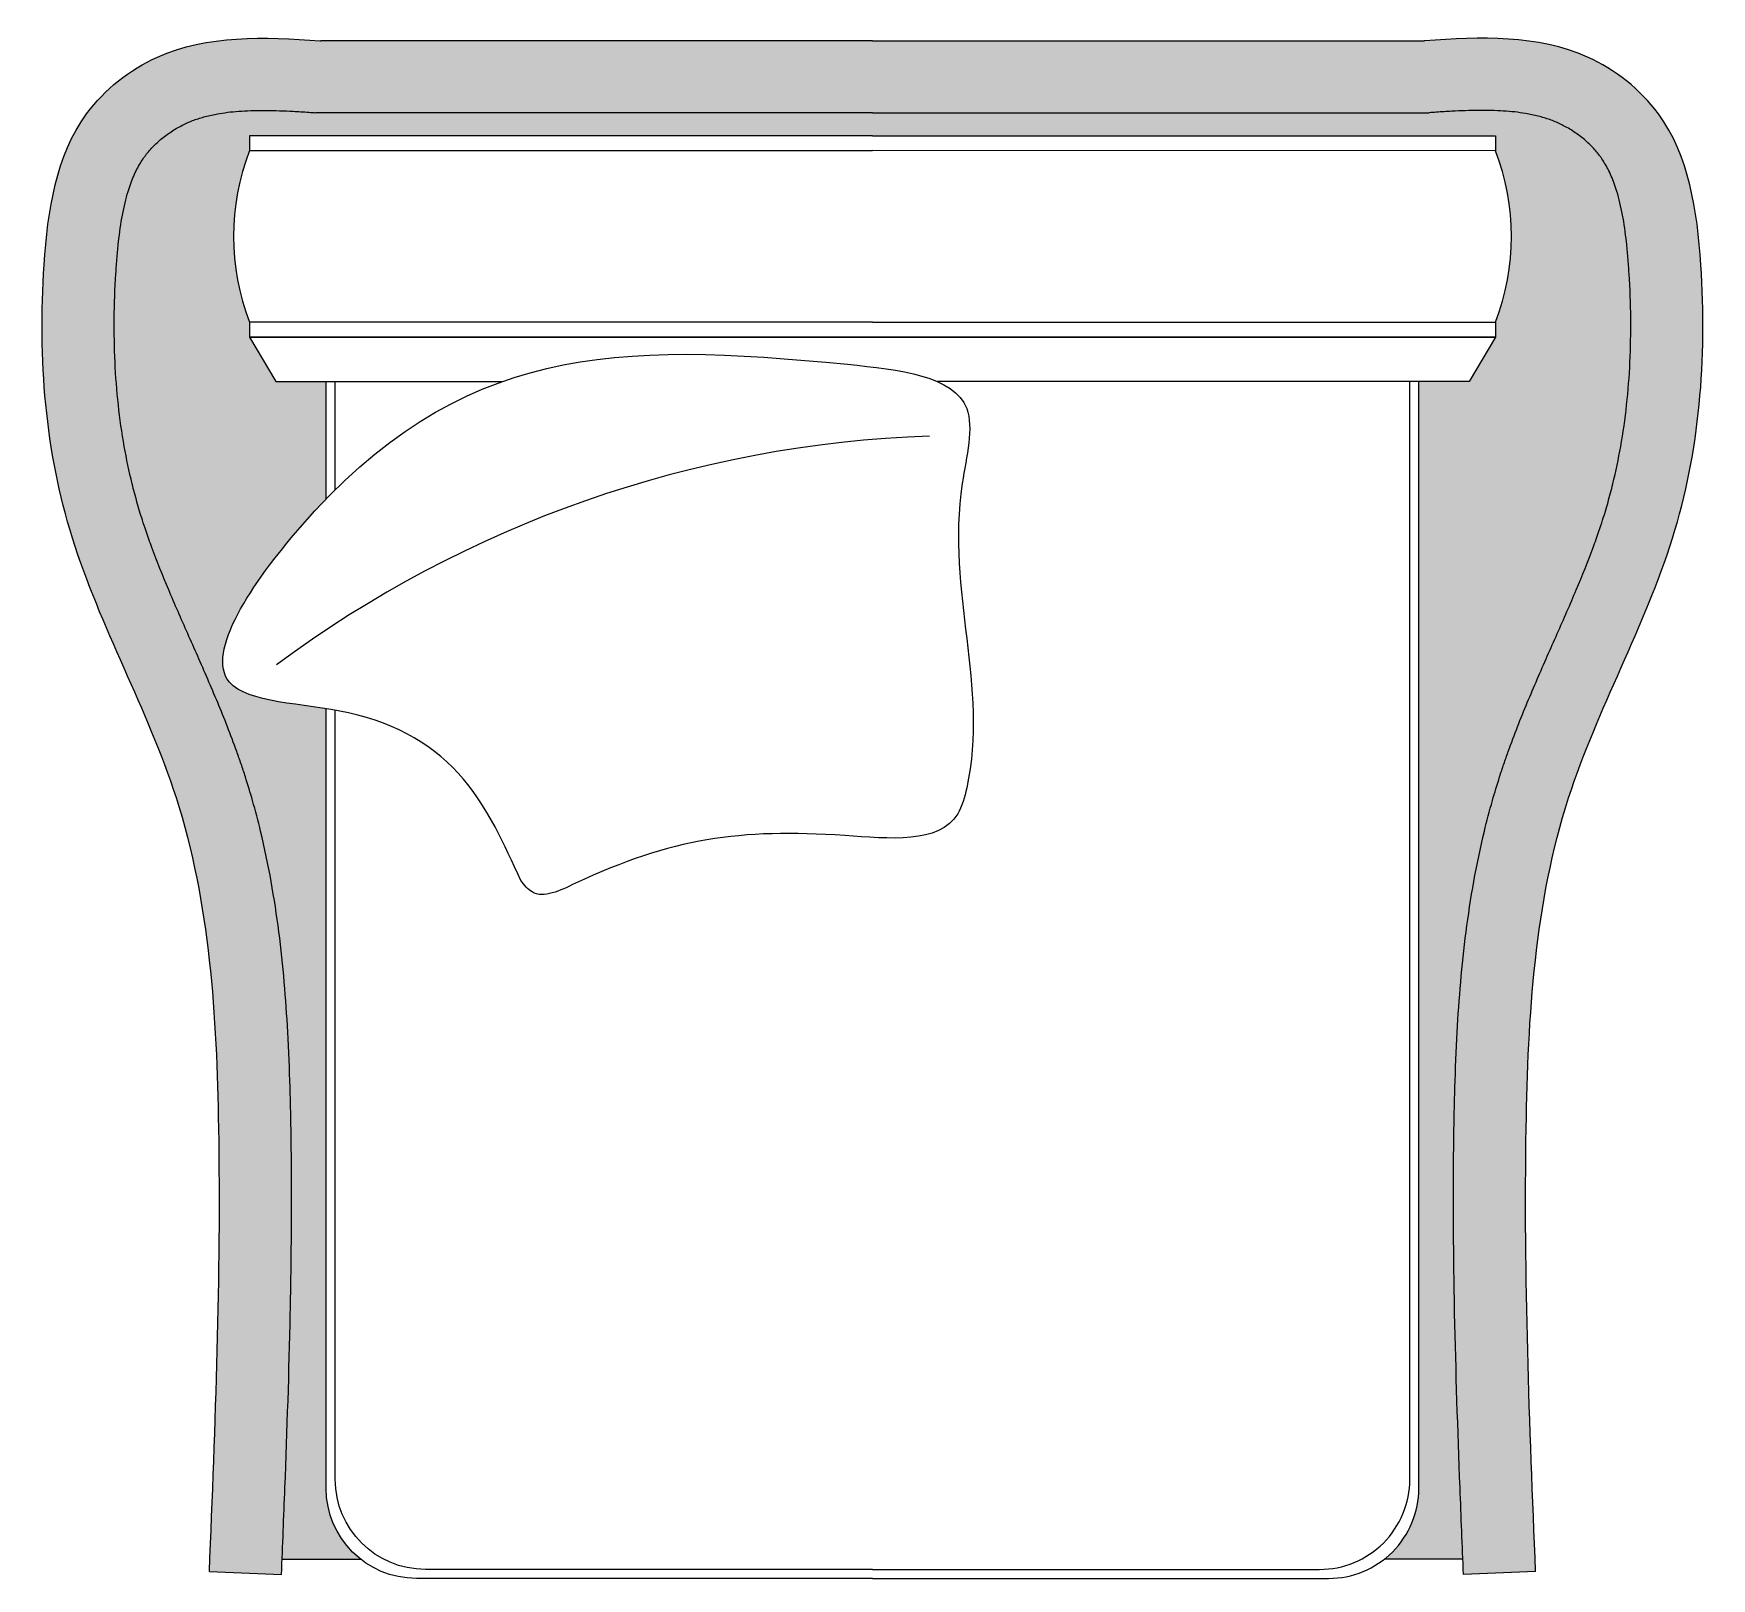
# Model space of a CAD drawing. Header units: millimetres. Extents: x -38686 to 870903, y -23218 to 232707.
# Drawn here: x 45726 to 46656, y 28005 to 28861 of the extents above; entities that cross this region are included whole.
import ezdxf

# ---------------------------------------------------------------- set-up
doc = ezdxf.new("R2010")
doc.units = ezdxf.units.MM
doc.header["$LTSCALE"] = 10
doc.layers.add('40 - Detail Outline', color=142, linetype='Continuous')

msp = doc.modelspace()

# ---------------------------------------------------------------- hatches: boundary and pattern name
at = {"layer": '40 - Detail Outline'}
h = msp.add_hatch(dxfattribs=at)
h.set_pattern_fill('ANGLE', color=251, scale=2, angle=180.0000647089848, style=0)
h.set_pattern_definition([(180.0000647089848, (40241.08535827519, 66882.36606642102), (1.57775062197274e-05, -13.96999999999109), [10.16, -3.81]), (270.0000647089848, (40241.08535827519, 66882.36606642102), (13.96999999999109, 1.57775062197274e-05), [10.16, -3.81])])
edge = h.paths.add_edge_path()
edge.add_line((46497.15811276791, 28856.93490931358), (46191.32880527501, 28856.93792135052))
edge.add_line((46191.32880527503, 28856.93792135051), (45885.49949774412, 28856.9380027238))
edge.add_spline(control_points=[(45885.49949774414, 28856.9380027238), (45885.35453568955, 28856.94837221465), (45854.40567271004, 28859.15694691769), (45804.91108945891, 28860.93540357171), (45741.13758459076, 28810.84519587978), (45726.1646581915, 28709.33819364641), (45736.95537784032, 28577.43370758126), (45821.08691308618, 28431.50935543207), (45832.76232060124, 28232.76021013276), (45826.97007125913, 28089.92389025546), (45823.66144384834, 28008.33345184667)], knot_values=[0, 0, 0, 0, 0.4266674997999189, 91.0789648530224, 141.3439419555269, 228.2902285652374, 380.7967199308567, 535.7438477045828, 720.3342164515035, 966.2415125991878, 966.2415125991878, 966.2415125991878, 966.2415125991878], degree=3, periodic=0)
edge.add_line((45823.66144384834, 28008.33345184667), (45863.62859561895, 28006.71271764721))
edge.add_spline(control_points=[(45863.62859561897, 28006.71271764721), (45864.27685215342, 28022.69866235558), (45864.92634366619, 28038.7142496229), (45866.77206832502, 28086.87411278628), (45867.86593178549, 28119.13167613434), (45868.77961832596, 28163.50160436197), (45868.96748859319, 28175.42905230716), (45869.18549129367, 28197.84253086139), (45869.23249390515, 28208.32110673734), (45869.20005288016, 28227.95760641667), (45869.13633030627, 28237.10915753086), (45868.95239430349, 28251.31737289831), (45868.87129537005, 28256.35527865482), (45868.6699098839, 28266.47653157067), (45868.54888303831, 28271.5570434311), (45868.10429246101, 28286.85104669437), (45867.69936968441, 28297.11697475094), (45866.11525199394, 28325.79687597674), (45864.58009309898, 28344.32298443165), (45859.79162086055, 28381.48950003589), (45856.53776216763, 28400.1321888324), (45850.69272395398, 28424.38083045531), (45849.20928194927, 28430.05300373151), (45846.34826164006, 28440.12094949679), (45845.01987681183, 28444.52145040153), (45842.84714613855, 28451.29131278694), (45842.06269416469, 28453.65799096827), (45840.4613558889, 28458.35332357297), (45839.643770139, 28460.68422712994), (45837.14734308689, 28467.62865560937), (45835.42489770878, 28472.19389573337), (45830.13725050958, 28485.71303975848), (45826.45258027091, 28494.49077095305), (45819.03001326532, 28511.66074271344), (45815.29193945503, 28520.05323782526), (45808.00338105741, 28536.52252429303), (45804.4529434829, 28544.59927020977), (45797.75821729196, 28560.48791413173), (45794.61417720697, 28568.29943281439), (45790.63683295622, 28579.06090581302), (45789.55179351618, 28582.10628741116), (45787.82828160725, 28587.16133034807), (45787.16084156439, 28589.18024254673), (45785.98568957372, 28592.85985677725), (45785.470528123, 28594.5221331075), (45784.46693544067, 28597.86306823538), (45783.97942055808, 28599.53850981859), (45782.55925573141, 28604.5798514556), (45781.66898062214, 28607.96077421208), (45779.16413890285, 28618.16418668466), (45777.7155027336, 28625.04742207832), (45773.77827054262, 28647.23356960217), (45772.09282061629, 28662.84574163238), (45770.59079979698, 28694.80593421297), (45770.77509635818, 28711.15308865353), (45771.90249311042, 28729.31626308376), (45772.00253059636, 28730.82208483244), (45772.21475444135, 28733.80232332412), (45772.32733337115, 28735.27990770891), (45772.68787338771, 28739.67086091202), (45772.95875296163, 28742.54247804296), (45773.84638281862, 28750.5921572456), (45774.56070232991, 28755.60090301009), (45776.32375050575, 28764.98289142914), (45777.37257361185, 28769.35386074912), (45779.53281638853, 28776.43525780241), (45780.57599834082, 28779.29787368772), (45782.84656340285, 28784.55383497321), (45784.07233250793, 28786.94662996477), (45786.03234214097, 28790.1977855562), (45786.69546717618, 28791.21299552965), (45787.70740246371, 28792.64412234767), (45788.03475151336, 28793.09015193696), (45789.01938122799, 28794.38295637666), (45789.70682386513, 28795.22748517025), (45791.8944372788, 28797.74371482036), (45793.52071420848, 28799.39764623459), (45797.03922965011, 28802.56319562824), (45798.93119550296, 28804.07463920368), (45802.88766541879, 28806.8744200249), (45804.95200097922, 28808.16263026118), (45807.9954954524, 28809.82663164723), (45808.94961149234, 28810.31584355195), (45810.86086780924, 28811.23278638305), (45811.81212195952, 28811.65791826868), (45813.7675797221, 28812.47012643063), (45814.76684512498, 28812.85490663991), (45817.83731112734, 28813.94830838356), (45819.98190720228, 28814.59625308569), (45824.49256650484, 28815.73579216613), (45826.8584982949, 28816.22705154554), (45833.15519507311, 28817.27703337259), (45837.24198734722, 28817.72766491254), (45845.90530797999, 28818.28027227516), (45850.4802978331, 28818.38212499708), (45860.03474431683, 28818.30017235763), (45865.01338640155, 28818.11667969498), (45872.96463082064, 28817.68879200013), (45875.82449837244, 28817.50990975252), (45880.0249307281, 28817.22538660655), (45881.33297184526, 28817.1338372797), (45882.64549226407, 28817.03994947909)], knot_values=[0, 0, 0, 0, 48.18040589397054, 48.18040589397054, 144.5412176819116, 144.5412176819116, 179.8519044231265, 179.8519044231265, 210.7199418486409, 210.7199418486409, 237.553935408719, 237.553935408719, 252.2858669309105, 252.2858669309105, 267.0177984531021, 267.0177984531021, 296.4816614974852, 296.4816614974852, 348.9211088695669, 348.9211088695669, 401.3605562416485, 401.3605562416485, 417.399041260727, 417.399041260727, 429.8889746359214, 429.8889746359214, 436.6571245340605, 436.6571245340605, 443.4252744321996, 443.4252744321996, 456.9615742284778, 456.9615742284778, 484.0341738210341, 484.0341738210341, 511.1067734135904, 511.1067734135904, 538.1793730061466, 538.1793730061466, 565.251972598703, 565.251972598703, 576.0252292615306, 576.0252292615306, 583.2334310306188, 583.2334310306188, 589.2088881075424, 589.2088881075424, 595.184345184466, 595.184345184466, 607.1352593383132, 607.1352593383132, 631.0370876460075, 631.0370876460075, 683.2767768766456, 683.2767768766456, 735.5164661072837, 735.5164661072837, 740.2165059186036, 740.2165059186036, 744.9165457299235, 744.9165457299235, 754.3166253525634, 754.3166253525634, 771.9020580215099, 771.9020580215099, 789.4874906904564, 789.4874906904564, 803.1229237549242, 803.1229237549242, 816.7583568193919, 816.7583568193919, 823.3809884518992, 823.3809884518992, 826.4884261616446, 826.4884261616446, 832.3315499349845, 832.3315499349845, 844.0177974816644, 844.0177974816644, 855.7040450283442, 855.7040450283442, 867.3902925750241, 867.3902925750241, 872.6755205526874, 872.6755205526874, 877.9683651406499, 877.9683651406499, 883.2612097286124, 883.2612097286124, 893.8468989045373, 893.8468989045373, 904.4325880804622, 904.4325880804622, 920.7339965087098, 920.7339965087098, 937.0354049369573, 937.0354049369573, 953.3368133652049, 953.3368133652049, 962.2543273832941, 962.2543273832941, 966.2415125991878, 966.2415125991878, 966.2415125991878, 966.2415125991878], degree=3, periodic=0)
edge.add_line((45882.64549226407, 28817.03994947909), (46191.32860349405, 28817.0398692439))
edge.add_line((46191.3286034941, 28817.0398692439), (46500.01171468596, 28817.03682720313))
edge.add_spline(control_points=[(46500.01171468594, 28817.03682720309), (46501.32423605435, 28817.1307017278), (46502.63227809744, 28817.22223782407), (46506.8327133308, 28817.50671848339), (46509.69258269182, 28817.6855718039), (46517.6438314385, 28818.1133790733), (46522.62247537897, 28818.2968213778), (46532.17692269114, 28818.37867737574), (46536.7519115138, 28818.27677837856), (46545.41522655656, 28817.72408338799), (46549.50201427244, 28817.27341051086), (46555.79870042994, 28816.22336499385), (46558.16462725087, 28815.73208168349), (46562.675275027, 28814.5924969786), (46564.81986454796, 28813.94453058428), (46567.8903194906, 28812.85109778346), (46568.88958100142, 28812.46630746683), (46570.84503054857, 28811.6540795258), (46571.7962803987, 28811.22893801839), (46573.70752744074, 28810.3119758553), (46574.66163853233, 28809.82275429989), (46577.70511617433, 28808.15872212952), (46579.76943870459, 28806.87049101297), (46583.72588030095, 28804.07067017282), (46585.61783086573, 28802.55920746059), (46589.13631428813, 28799.39362247787), (46590.76257448853, 28797.73967461424), (46592.95016245087, 28795.22342283693), (46593.63759654565, 28794.37888709003), (46594.62221318379, 28793.08607269104), (46594.94955772191, 28792.64003979072), (46595.96147853381, 28791.20890273719), (46596.62459330034, 28790.19368605641), (46598.58457004838, 28786.94251063997), (46599.81031495065, 28784.54970325013), (46602.08082684944, 28779.29371899854), (46603.12397984686, 28776.43109256173), (46605.2841509963, 28769.34967365833), (46606.33292989078, 28764.9786937299), (46608.09588316933, 28755.59668747843), (46608.81015201798, 28750.58793448894), (46609.69770045383, 28742.53824630851), (46609.96855098178, 28739.66662643784), (46610.32904658461, 28735.27566958817), (46610.4416105689, 28733.79808406473), (46610.65380426927, 28730.81784342655), (46610.75382652407, 28729.31202066608), (46611.88103955894, 28711.14883483336), (46612.06517077153, 28694.80167852954), (46610.56282668046, 28662.84150114328), (46608.87721883983, 28647.22934616188), (46604.93976224004, 28625.04323846359), (46603.49105644811, 28618.160017723), (46600.98611152323, 28607.95663058696), (46600.09580221656, 28604.57571683565), (46598.67558639764, 28599.53438956364), (46598.18805456831, 28597.85895291164), (46597.18442809305, 28594.51802793504), (46596.66924982873, 28592.85575681566), (46595.49406061944, 28589.1761544718), (46594.82660015568, 28587.15724902428), (46593.10303711594, 28582.10222352064), (46592.01796687249, 28579.05685289764), (46588.04051377147, 28568.29542012974), (46584.89639467455, 28560.48393324887), (46578.20150777305, 28544.59535704374), (46574.65098850385, 28536.51864703945), (46567.36226352266, 28520.04943429499), (46563.62410482389, 28511.65697699358), (46556.20136414742, 28494.48708031207), (46552.51660512373, 28485.70938638772), (46547.22882118096, 28472.19029584697), (46545.50632962631, 28467.62507314543), (46543.00983233267, 28460.68066991727), (46542.19222300616, 28458.34977463015), (46540.59083723798, 28453.65445822295), (46539.80636132561, 28451.28778797634), (46537.63356217649, 28444.51794756806), (46536.30513283802, 28440.1174600999), (46533.44401069346, 28430.04954327389), (46531.96051131576, 28424.37738500275), (46526.11522783159, 28400.12880250263), (46522.86118057132, 28381.48614661929), (46518.07233240025, 28344.31967945151), (46516.53698611702, 28325.79358652541), (46514.9525783344, 28297.11370132414), (46514.54755171973, 28286.84777736384), (46514.10280644632, 28271.55377859829), (46513.98172821224, 28266.47326796229), (46513.78024035139, 28256.35201708391), (46513.69909046037, 28251.31411214797), (46513.51501074401, 28237.10589864176), (46513.45119560382, 28227.95434817257), (46513.41855595898, 28208.3178488224), (46513.4654525815, 28197.83927247153), (46513.68322857356, 28175.42579171342), (46513.87097819668, 28163.49834186856), (46514.78421594301, 28119.12840440138), (46515.87775312379, 28086.87082999073), (46517.72299065389, 28038.71094816066), (46518.37232017177, 28022.69535432465), (46519.02041501115, 28006.7094030601)], knot_values=[0, 0, 0, 0, 3.987185215893646, 3.987185215893646, 12.90469923398291, 12.90469923398291, 29.20610766223047, 29.20610766223047, 45.50751609047802, 45.50751609047802, 61.80892451872558, 61.80892451872558, 72.3946136946505, 72.3946136946505, 82.98030287057543, 82.98030287057543, 88.27314745853789, 88.27314745853789, 93.56599204650036, 93.56599204650036, 98.8512200241637, 98.8512200241637, 110.5374675708435, 110.5374675708435, 122.2237151175234, 122.2237151175234, 133.9099626642032, 133.9099626642032, 139.7530864375432, 139.7530864375432, 142.8605241472886, 142.8605241472886, 149.4831557797959, 149.4831557797959, 163.1185888442636, 163.1185888442636, 176.7540219087314, 176.7540219087314, 194.3394545776779, 194.3394545776779, 211.9248872466244, 211.9248872466244, 221.3249668692642, 221.3249668692642, 226.0250066805842, 226.0250066805842, 230.7250464919041, 230.7250464919041, 282.9647357225422, 282.9647357225422, 335.2044249531803, 335.2044249531803, 359.1062532608746, 359.1062532608746, 371.0571674147218, 371.0571674147218, 377.0326244916454, 377.0326244916454, 383.008081568569, 383.008081568569, 390.2162833376572, 390.2162833376572, 400.9895400004848, 400.9895400004848, 428.0621395930411, 428.0621395930411, 455.1347391855974, 455.1347391855974, 482.2073387781537, 482.2073387781537, 509.27993837071, 509.27993837071, 522.8162381669881, 522.8162381669881, 529.5843880651273, 529.5843880651273, 536.3525379632663, 536.3525379632663, 548.8424713384608, 548.8424713384608, 564.8809563575393, 564.8809563575393, 617.3204037296209, 617.3204037296209, 669.7598511017026, 669.7598511017026, 699.2237141460857, 699.2237141460857, 713.9556456682773, 713.9556456682773, 728.6875771904688, 728.6875771904688, 755.5215707505469, 755.5215707505469, 786.3896081760613, 786.3896081760613, 821.7002949172761, 821.7002949172761, 918.0611067052173, 918.0611067052173, 966.2415125991878, 966.2415125991878, 966.2415125991878, 966.2415125991878], degree=3, periodic=0)
edge.add_line((46519.02041501115, 28006.7094030601), (46558.98758317312, 28008.32973299869))
edge.add_spline(control_points=[(46558.98758317315, 28008.32973299869), (46555.67978103564, 28089.92020486948), (46549.88897645831, 28232.7565833271), (46561.56639428579, 28431.50561052149), (46645.69940552683, 28577.42911168739), (46656.49145936599, 28709.33348859952), (46641.51955969314, 28810.84064227627), (46577.74656148202, 28860.93149502355), (46528.25196024461, 28859.15353899872), (46497.30307492736, 28856.94527733816), (46497.15811276791, 28856.93490931358)], knot_values=[0, 0, 0, 0, 245.9072961476843, 430.497664894605, 585.444792668331, 737.9512840339504, 824.8975706436609, 875.1625477461654, 965.8148450993879, 966.2415125991878, 966.2415125991878, 966.2415125991878, 966.2415125991878], degree=3, periodic=0)
h = msp.add_hatch(dxfattribs=at)
h.set_pattern_fill('ANGLE', color=251, scale=0.9999999999999999, angle=225.0000647089848, style=0)
h.set_pattern_definition([(225.0000647089847, (40241.08535827519, 66882.36606642102), (4.939146444775704, -4.939135288394065), [5.079999999999997, -1.904999999999999]), (315.0000647089848, (40241.08535827519, 66882.36606642102), (4.939135288394065, 4.939146444775704), [5.079999999999995, -1.904999999999999])])
edge = h.paths.add_edge_path()
edge.add_spline(control_points=[(46518.67668989071, 28015.19255810516), (46518.14375080363, 28028.36056971119), (46517.61422693954, 28041.54963290727), (46515.87775312379, 28086.87082999073), (46514.78421594301, 28119.12840440138), (46513.87097819668, 28163.49834186856), (46513.68322857356, 28175.42579171342), (46513.4654525815, 28197.83927247153), (46513.41855595898, 28208.3178488224), (46513.45119560382, 28227.95434817257), (46513.51501074401, 28237.10589864176), (46513.69909046037, 28251.31411214797), (46513.78024035139, 28256.35201708391), (46513.98172821224, 28266.47326796229), (46514.10280644632, 28271.55377859829), (46514.54755171973, 28286.84777736384), (46514.9525783344, 28297.11370132414), (46516.53698611702, 28325.79358652541), (46518.07233240025, 28344.31967945151), (46522.86118057132, 28381.48614661929), (46526.11522783159, 28400.12880250263), (46531.96051131576, 28424.37738500275), (46533.44401069346, 28430.04954327389), (46536.30513283802, 28440.1174600999), (46537.63356217649, 28444.51794756806), (46539.80636132561, 28451.28778797634), (46540.59083723798, 28453.65445822295), (46542.19222300616, 28458.34977463015), (46543.00983233267, 28460.68066991727), (46545.50632962631, 28467.62507314543), (46547.22882118096, 28472.19029584697), (46552.51660512373, 28485.70938638772), (46556.20136414742, 28494.48708031207), (46563.62410482389, 28511.65697699358), (46567.36226352266, 28520.04943429499), (46574.65098850385, 28536.51864703945), (46578.20150777305, 28544.59535704374), (46584.89639467455, 28560.48393324887), (46588.04051377147, 28568.29542012974), (46592.01796687249, 28579.05685289764), (46593.10303711594, 28582.10222352064), (46594.82660015568, 28587.15724902428), (46595.49406061944, 28589.1761544718), (46596.66924982873, 28592.85575681566), (46597.18442809305, 28594.51802793504), (46598.18805456831, 28597.85895291164), (46598.67558639764, 28599.53438956364), (46600.09580221656, 28604.57571683565), (46600.98611152323, 28607.95663058696), (46603.49105644811, 28618.160017723), (46604.93976224004, 28625.04323846359), (46608.87721883983, 28647.22934616188), (46610.56282668046, 28662.84150114328), (46612.06517077153, 28694.80167852954), (46611.88103955894, 28711.14883483336), (46610.75382652407, 28729.31202066608), (46610.65380426927, 28730.81784342655), (46610.4416105689, 28733.79808406473), (46610.32904658461, 28735.27566958817), (46609.96855098178, 28739.66662643784), (46609.69770045383, 28742.53824630851), (46608.81015201798, 28750.58793448894), (46608.09588316933, 28755.59668747843), (46606.33292989078, 28764.9786937299), (46605.2841509963, 28769.34967365833), (46603.12397984686, 28776.43109256173), (46602.08082684944, 28779.29371899854), (46599.81031495065, 28784.54970325013), (46598.58457004838, 28786.94251063997), (46596.62459330034, 28790.19368605641), (46595.96147853381, 28791.20890273719), (46594.94955772191, 28792.64003979072), (46594.62221318379, 28793.08607269104), (46593.63759654565, 28794.37888709003), (46592.95016245087, 28795.22342283693), (46590.76257448853, 28797.73967461424), (46589.13631428813, 28799.39362247787), (46585.61783086573, 28802.55920746059), (46583.72588030095, 28804.07067017282), (46579.76943870459, 28806.87049101297), (46577.70511617433, 28808.15872212952), (46574.66163853233, 28809.82275429989), (46573.70752744074, 28810.3119758553), (46571.7962803987, 28811.22893801839), (46570.84503054857, 28811.6540795258), (46568.88958100142, 28812.46630746683), (46567.8903194906, 28812.85109778346), (46564.81986454796, 28813.94453058428), (46562.675275027, 28814.5924969786), (46558.16462725087, 28815.73208168349), (46555.79870042994, 28816.22336499385), (46549.50201427244, 28817.27341051086), (46545.41522655656, 28817.72408338799), (46536.7519115138, 28818.27677837856), (46532.17692269114, 28818.37867737574), (46522.62247537897, 28818.2968213778), (46517.6438314385, 28818.1133790733), (46509.69258269182, 28817.6855718039), (46506.8327133308, 28817.50671848339), (46502.63227809744, 28817.22223782407), (46501.32423605435, 28817.1307017278), (46500.01171468594, 28817.03682720309)], knot_values=[8.519683485502538, 8.519683485502538, 8.519683485502538, 8.519683485502538, 48.18040589397054, 48.18040589397054, 144.5412176819116, 144.5412176819116, 179.8519044231265, 179.8519044231265, 210.7199418486409, 210.7199418486409, 237.553935408719, 237.553935408719, 252.2858669309105, 252.2858669309105, 267.0177984531021, 267.0177984531021, 296.4816614974852, 296.4816614974852, 348.9211088695669, 348.9211088695669, 401.3605562416485, 401.3605562416485, 417.399041260727, 417.399041260727, 429.8889746359214, 429.8889746359214, 436.6571245340605, 436.6571245340605, 443.4252744321996, 443.4252744321996, 456.9615742284778, 456.9615742284778, 484.0341738210341, 484.0341738210341, 511.1067734135904, 511.1067734135904, 538.1793730061466, 538.1793730061466, 565.251972598703, 565.251972598703, 576.0252292615306, 576.0252292615306, 583.2334310306188, 583.2334310306188, 589.2088881075424, 589.2088881075424, 595.184345184466, 595.184345184466, 607.1352593383132, 607.1352593383132, 631.0370876460075, 631.0370876460075, 683.2767768766456, 683.2767768766456, 735.5164661072837, 735.5164661072837, 740.2165059186036, 740.2165059186036, 744.9165457299235, 744.9165457299235, 754.3166253525634, 754.3166253525634, 771.9020580215099, 771.9020580215099, 789.4874906904564, 789.4874906904564, 803.1229237549242, 803.1229237549242, 816.7583568193919, 816.7583568193919, 823.3809884518992, 823.3809884518992, 826.4884261616446, 826.4884261616446, 832.3315499349845, 832.3315499349845, 844.0177974816644, 844.0177974816644, 855.7040450283442, 855.7040450283442, 867.3902925750241, 867.3902925750241, 872.6755205526874, 872.6755205526874, 877.9683651406499, 877.9683651406499, 883.2612097286124, 883.2612097286124, 893.8468989045373, 893.8468989045373, 904.4325880804622, 904.4325880804622, 920.7339965087098, 920.7339965087098, 937.0354049369573, 937.0354049369573, 953.3368133652049, 953.3368133652049, 962.2543273832941, 962.2543273832941, 966.2415125991878, 966.2415125991878, 966.2415125991878, 966.2415125991878], degree=3, periodic=0)
edge.add_line((46500.01171468597, 28817.03682720309), (46191.32860349411, 28817.03986924386))
edge.add_line((46191.3286034941, 28817.0398692439), (45882.64549226411, 28817.03994947909))
edge.add_spline(control_points=[(45882.64549226407, 28817.03994947909), (45881.33297184526, 28817.1338372797), (45880.0249307281, 28817.22538660655), (45875.82449837244, 28817.50990975252), (45872.96463082064, 28817.68879200013), (45865.01338640155, 28818.11667969498), (45860.03474431683, 28818.30017235763), (45850.4802978331, 28818.38212499708), (45845.90530797999, 28818.28027227516), (45837.24198734722, 28817.72766491254), (45833.15519507311, 28817.27703337259), (45826.8584982949, 28816.22705154554), (45824.49256650484, 28815.73579216613), (45819.98190720228, 28814.59625308569), (45817.83731112734, 28813.94830838356), (45814.76684512498, 28812.85490663991), (45813.7675797221, 28812.47012643063), (45811.81212195952, 28811.65791826868), (45810.86086780924, 28811.23278638305), (45808.94961149234, 28810.31584355195), (45807.9954954524, 28809.82663164723), (45804.95200097922, 28808.16263026118), (45802.88766541879, 28806.8744200249), (45798.93119550296, 28804.07463920368), (45797.03922965011, 28802.56319562824), (45793.52071420848, 28799.39764623459), (45791.8944372788, 28797.74371482036), (45789.70682386513, 28795.22748517025), (45789.01938122799, 28794.38295637666), (45788.03475151336, 28793.09015193696), (45787.70740246371, 28792.64412234767), (45786.69546717618, 28791.21299552965), (45786.03234214097, 28790.1977855562), (45784.07233250793, 28786.94662996477), (45782.84656340285, 28784.55383497321), (45780.57599834082, 28779.29787368772), (45779.53281638853, 28776.43525780241), (45777.37257361185, 28769.35386074912), (45776.32375050575, 28764.98289142914), (45774.56070232991, 28755.60090301009), (45773.84638281862, 28750.5921572456), (45772.95875296163, 28742.54247804296), (45772.68787338771, 28739.67086091202), (45772.32733337115, 28735.27990770891), (45772.21475444135, 28733.80232332412), (45772.00253059636, 28730.82208483244), (45771.90249311042, 28729.31626308376), (45770.77509635818, 28711.15308865353), (45770.59079979698, 28694.80593421297), (45772.09282061629, 28662.84574163238), (45773.77827054262, 28647.23356960217), (45777.7155027336, 28625.04742207832), (45779.16413890285, 28618.16418668466), (45781.66898062214, 28607.96077421208), (45782.55925573141, 28604.5798514556), (45783.97942055808, 28599.53850981859), (45784.46693544067, 28597.86306823538), (45785.470528123, 28594.5221331075), (45785.98568957372, 28592.85985677725), (45787.16084156439, 28589.18024254673), (45787.82828160725, 28587.16133034807), (45789.55179351618, 28582.10628741116), (45790.63683295622, 28579.06090581302), (45794.61417720697, 28568.29943281439), (45797.75821729196, 28560.48791413173), (45804.4529434829, 28544.59927020977), (45808.00338105741, 28536.52252429303), (45815.29193945503, 28520.05323782526), (45819.03001326532, 28511.66074271344), (45826.45258027091, 28494.49077095305), (45830.13725050958, 28485.71303975848), (45835.42489770878, 28472.19389573337), (45837.14734308689, 28467.62865560937), (45839.643770139, 28460.68422712994), (45840.4613558889, 28458.35332357297), (45842.06269416469, 28453.65799096827), (45842.84714613855, 28451.29131278694), (45845.01987681183, 28444.52145040153), (45846.34826164006, 28440.12094949679), (45849.20928194927, 28430.05300373151), (45850.69272395398, 28424.38083045531), (45856.53776216763, 28400.1321888324), (45859.79162086055, 28381.48950003589), (45864.58009309898, 28344.32298443165), (45866.11525199394, 28325.79687597674), (45867.69936968441, 28297.11697475094), (45868.10429246101, 28286.85104669437), (45868.54888303831, 28271.5570434311), (45868.6699098839, 28266.47653157067), (45868.87129537005, 28256.35527865482), (45868.95239430349, 28251.31737289831), (45869.13633030627, 28237.10915753086), (45869.20005288016, 28227.95760641667), (45869.23249390515, 28208.32110673734), (45869.18549129367, 28197.84253086139), (45868.96748859319, 28175.42905230716), (45868.77961832596, 28163.50160436197), (45867.86593178549, 28119.13167613434), (45866.77206832502, 28086.87411278628), (45865.03513609336, 28041.55293326923), (45864.50547882417, 28028.3638754299), (45863.97240654498, 28015.19586921513)], knot_values=[8.519683485502128, 8.519683485502128, 8.519683485502128, 8.519683485502128, 12.50686870139577, 12.50686870139577, 21.42438271948504, 21.42438271948504, 37.72579114773259, 37.72579114773259, 54.02719957598015, 54.02719957598015, 70.3286080042277, 70.3286080042277, 80.91429718015263, 80.91429718015263, 91.49998635607756, 91.49998635607756, 96.79283094404002, 96.79283094404002, 102.0856755320025, 102.0856755320025, 107.3709035096658, 107.3709035096658, 119.0571510563457, 119.0571510563457, 130.7433986030255, 130.7433986030255, 142.4296461497054, 142.4296461497054, 148.2727699230453, 148.2727699230453, 151.3802076327908, 151.3802076327908, 158.002839265298, 158.002839265298, 171.6382723297658, 171.6382723297658, 185.2737053942335, 185.2737053942335, 202.85913806318, 202.85913806318, 220.4445707321265, 220.4445707321265, 229.8446503547664, 229.8446503547664, 234.5446901660863, 234.5446901660863, 239.2447299774062, 239.2447299774062, 291.4844192080443, 291.4844192080443, 343.7241084386824, 343.7241084386824, 367.6259367463767, 367.6259367463767, 379.5768509002239, 379.5768509002239, 385.5523079771475, 385.5523079771475, 391.5277650540711, 391.5277650540711, 398.7359668231593, 398.7359668231593, 409.5092234859869, 409.5092234859869, 436.5818230785433, 436.5818230785433, 463.6544226710996, 463.6544226710996, 490.7270222636558, 490.7270222636558, 517.7996218562121, 517.7996218562121, 531.3359216524902, 531.3359216524902, 538.1040715506294, 538.1040715506294, 544.8722214487684, 544.8722214487684, 557.3621548239629, 557.3621548239629, 573.4006398430414, 573.4006398430414, 625.840087215123, 625.840087215123, 678.2795345872047, 678.2795345872047, 707.7433976315879, 707.7433976315879, 722.4753291537794, 722.4753291537794, 737.2072606759709, 737.2072606759709, 764.041254236049, 764.041254236049, 794.9092916615634, 794.9092916615634, 830.2199784027782, 830.2199784027782, 926.5807901907194, 926.5807901907194, 966.2415125991878, 966.2415125991878, 966.2415125991878, 966.2415125991878], degree=3, periodic=0)
edge.add_line((45863.97240654498, 28015.19586921511), (45907.5357184464, 28015.19591841484))
edge.add_arc((45938.42017763347, 28054.51703463401), 49.99999999999915, 180.0000647089825, 231.8524178998844, ccw=False)
edge.add_line((45888.42017763352, 28054.5169781648), (45888.4196896202, 28486.62241030088))
edge.add_spline(control_points=[(45888.4196896202, 28486.62241030084), (45866.1661252687, 28490.12038549881), (45805.06561737694, 28493.88331598388), (45852.4989758351, 28564.02739399946), (45883.58537898821, 28597.90615791801), (45888.41955831315, 28602.88661366333)], knot_values=[148.952332868131, 148.952332868131, 148.952332868131, 148.952332868131, 206.3684940840963, 300.5098177834259, 317.8377037578849, 317.8377037578849, 317.8377037578849, 317.8377037578849], degree=3, periodic=0)
edge.add_line((45888.41955831315, 28602.88661366333), (45888.41948479615, 28667.98135760335))
edge.add_line((45888.41948479612, 28667.98135760334), (45860.43669698925, 28667.981326))
edge.add_line((45860.43669698926, 28667.98132600002), (45845.82597288705, 28692.68770735381))
edge.add_line((45845.82597288705, 28692.6877073538), (45845.82596356262, 28700.94388571463))
edge.add_arc((45971.21075829901, 28748.48237037735), 134.0941992597331, 159.2363702529706, 200.7637591649846, ccw=False)
edge.add_line((45845.82585618453, 28796.02057182464), (45845.8258468601, 28804.27675018547))
edge.add_line((45845.8258468601, 28804.27675018545), (46191.32853894538, 28804.27668015469))
edge.add_line((46191.32853894538, 28804.27668015469), (46536.8312309905, 28804.27325548586))
edge.add_line((46536.8312309905, 28804.27325548582), (46536.83113815627, 28796.0170771255))
edge.add_arc((46411.44575520753, 28748.48014392719), 134.0941992597298, -20.7643387018162, 20.763050210176687, ccw=False)
edge.add_line((46536.83006909399, 28700.94039102154), (46536.8299762598, 28692.68421266119))
edge.add_line((46536.82997625979, 28692.68421266116), (46522.21900225758, 28667.97797909356))
edge.add_line((46522.21900225754, 28667.97797909357), (46494.2362144534, 28667.97837886073))
edge.add_line((46494.23621445341, 28667.97837886073), (46494.22931652964, 28054.51391433778))
edge.add_arc((46444.22931653279, 28054.51447654832), 50.00000000000124, 308.14700256327234, 359.9993557541751, ccw=False)
edge.add_line((46475.11337799201, 28015.19304794019), (46518.67668989069, 28015.19255810511))

# ---------------------------------------------------------------- linework, layer by layer
at = {"layer": '40 - Detail Outline', "color": 0}
for p, q in [((45863.97240654507, 28015.19586921511), (45907.53571844636, 28015.19591841484)), ((46518.67668989068, 28015.19255810516), (46475.11337799206, 28015.19304794019)), ((45823.66144384834, 28008.33345184667), (45863.62859561897, 28006.71271764721)), ((46558.98758317315, 28008.32973299869), (46519.02041501115, 28006.7094030601))]:
    msp.add_line(p, q, dxfattribs=at)
for points in [[(46191.32880527503, 28856.93792135051), (45885.49949774414, 28856.9380027238)], [(46191.32880527503, 28856.93792135051), (46497.15811276791, 28856.93490931358)], [(46191.3286034941, 28817.0398692439), (45882.64549226407, 28817.03994947909)], [(46191.3286034941, 28817.0398692439), (46500.01171468594, 28817.03682720309)], [(46191.32853894538, 28804.27668015469), (45845.8258468601, 28804.27675018545), (45845.82585618453, 28796.02057182455), (46191.32849719046, 28796.0205017938)], [(46191.32853894538, 28804.27668015469), (46536.8312309905, 28804.27325548582), (46536.8311381563, 28796.01707712547), (46191.32849719046, 28796.0205017938)], [(46191.32801634842, 28700.94381568404), (45845.82596356267, 28700.9438857147), (45845.82597288705, 28692.6877073538), (46191.3279745935, 28692.68763732315)], [(46191.32801634842, 28700.94381568404), (46536.83006909399, 28700.94039102154), (46536.82997625979, 28692.68421266116), (46191.3279745935, 28692.68763732315)], [(46191.3279745935, 28692.68763732315), (45845.82597288705, 28692.6877073538), (45860.43669698926, 28667.98132600002), (45985.87360297941, 28667.98146766655)], [(46191.3279745935, 28692.68763732315), (46536.82997625979, 28692.68421266116), (46522.21900225754, 28667.97797909357), (46227.31606608978, 28667.98219213007)], [(45888.41955831315, 28602.88661366333), (45888.41948479612, 28667.98135760334)], [(45893.41955261095, 28607.93557055117), (45893.41948479618, 28667.9813632503)]]:
    msp.add_lwpolyline(points, dxfattribs=at)
for points in [[(46191.32449422992, 28004.51691500617), (46444.22875432225, 28004.51447655148, 0.414213562373095), (46494.22931652964, 28054.51391433777), (46494.23621445245, 28667.97829373795)], [(46191.32451951699, 28009.51691549268), (46439.22881054357, 28009.51453277222, 0.414213562373095), (46489.229372751, 28059.51397055851), (46489.23621445277, 28667.97834995898)], [(46191.32449422992, 28004.51691500617), (45938.42023410273, 28004.51703463406, -0.414213562373095), (45888.42017763352, 28054.5169781648), (45888.4196896202, 28486.62241030084)], [(46191.32451951699, 28009.51691549268), (45943.42022845583, 28009.51704028099, -0.414213562373095), (45893.42017198663, 28059.5169838117), (45893.4196905565, 28485.79335688687)]]:
    msp.add_lwpolyline(points, format="xyb", dxfattribs=at)
for centre, start, end in [((45971.21075829901, 28748.48237037738), 159.2363702539694, 200.7637591635982), ((46411.44575520753, 28748.48014392719), 339.2356612982842, 20.76305021018323)]:
    msp.add_arc(centre, 134.094199259731, start, end, dxfattribs=at)
at = {"layer": '40 - Detail Outline', "color": 252}
msp.add_arc((46245.19909514478, 27994.05560868313), 644.1258542451804, 91.97415277322625, 126.6294309333781, dxfattribs=at)
at = {"layer": '40 - Detail Outline', "color": 0}
for points, knots in [([(45823.66144384834, 28008.33345184667), (45826.97007125913, 28089.92389025546), (45832.76232060124, 28232.76021013276), (45821.08691308618, 28431.50935543207), (45736.95537784032, 28577.43370758126), (45726.1646581915, 28709.33819364641), (45741.13758459076, 28810.84519587978), (45804.91108945891, 28860.93540357171), (45854.40567271004, 28859.15694691769), (45885.35453568955, 28856.94837221465), (45885.49949774414, 28856.9380027238)], [0, 0, 0, 0, 245.9072961476843, 430.497664894605, 585.444792668331, 737.9512840339504, 824.8975706436609, 875.1625477461654, 965.8148450993879, 966.2415125991878, 966.2415125991878, 966.2415125991878, 966.2415125991878]), ([(46558.98758317315, 28008.32973299869), (46555.67978103564, 28089.92020486948), (46549.88897645831, 28232.7565833271), (46561.56639428579, 28431.50561052149), (46645.69940552683, 28577.42911168739), (46656.49145936599, 28709.33348859952), (46641.51955969314, 28810.84064227627), (46577.74656148202, 28860.93149502355), (46528.25196024461, 28859.15353899872), (46497.30307492736, 28856.94527733816), (46497.15811276791, 28856.93490931358)], [0, 0, 0, 0, 245.9072961476843, 430.497664894605, 585.444792668331, 737.9512840339504, 824.8975706436609, 875.1625477461654, 965.8148450993879, 966.2415125991878, 966.2415125991878, 966.2415125991878, 966.2415125991878]), ([(45863.62859561897, 28006.71271764721), (45864.27685215342, 28022.69866235558), (45864.92634366619, 28038.7142496229), (45866.77206832502, 28086.87411278628), (45867.86593178549, 28119.13167613434), (45868.77961832596, 28163.50160436197), (45868.96748859319, 28175.42905230716), (45869.18549129367, 28197.84253086139), (45869.23249390515, 28208.32110673734), (45869.20005288016, 28227.95760641667), (45869.13633030627, 28237.10915753086), (45868.95239430349, 28251.31737289831), (45868.87129537005, 28256.35527865482), (45868.6699098839, 28266.47653157067), (45868.54888303831, 28271.5570434311), (45868.10429246101, 28286.85104669437), (45867.69936968441, 28297.11697475094), (45866.11525199394, 28325.79687597674), (45864.58009309898, 28344.32298443165), (45859.79162086055, 28381.48950003589), (45856.53776216763, 28400.1321888324), (45850.69272395398, 28424.38083045531), (45849.20928194927, 28430.05300373151), (45846.34826164006, 28440.12094949679), (45845.01987681183, 28444.52145040153), (45842.84714613855, 28451.29131278694), (45842.06269416469, 28453.65799096827), (45840.4613558889, 28458.35332357297), (45839.643770139, 28460.68422712994), (45837.14734308689, 28467.62865560937), (45835.42489770878, 28472.19389573337), (45830.13725050958, 28485.71303975848), (45826.45258027091, 28494.49077095305), (45819.03001326532, 28511.66074271344), (45815.29193945503, 28520.05323782526), (45808.00338105741, 28536.52252429303), (45804.4529434829, 28544.59927020977), (45797.75821729196, 28560.48791413173), (45794.61417720697, 28568.29943281439), (45790.63683295622, 28579.06090581302), (45789.55179351618, 28582.10628741116), (45787.82828160725, 28587.16133034807), (45787.16084156439, 28589.18024254673), (45785.98568957372, 28592.85985677725), (45785.470528123, 28594.5221331075), (45784.46693544067, 28597.86306823538), (45783.97942055808, 28599.53850981859), (45782.55925573141, 28604.5798514556), (45781.66898062214, 28607.96077421208), (45779.16413890285, 28618.16418668466), (45777.7155027336, 28625.04742207832), (45773.77827054262, 28647.23356960217), (45772.09282061629, 28662.84574163238), (45770.59079979698, 28694.80593421297), (45770.77509635818, 28711.15308865353), (45771.90249311042, 28729.31626308376), (45772.00253059636, 28730.82208483244), (45772.21475444135, 28733.80232332412), (45772.32733337115, 28735.27990770891), (45772.68787338771, 28739.67086091202), (45772.95875296163, 28742.54247804296), (45773.84638281862, 28750.5921572456), (45774.56070232991, 28755.60090301009), (45776.32375050575, 28764.98289142914), (45777.37257361185, 28769.35386074912), (45779.53281638853, 28776.43525780241), (45780.57599834082, 28779.29787368772), (45782.84656340285, 28784.55383497321), (45784.07233250793, 28786.94662996477), (45786.03234214097, 28790.1977855562), (45786.69546717618, 28791.21299552965), (45787.70740246371, 28792.64412234767), (45788.03475151336, 28793.09015193696), (45789.01938122799, 28794.38295637666), (45789.70682386513, 28795.22748517025), (45791.8944372788, 28797.74371482036), (45793.52071420848, 28799.39764623459), (45797.03922965011, 28802.56319562824), (45798.93119550296, 28804.07463920368), (45802.88766541879, 28806.8744200249), (45804.95200097922, 28808.16263026118), (45807.9954954524, 28809.82663164723), (45808.94961149234, 28810.31584355195), (45810.86086780924, 28811.23278638305), (45811.81212195952, 28811.65791826868), (45813.7675797221, 28812.47012643063), (45814.76684512498, 28812.85490663991), (45817.83731112734, 28813.94830838356), (45819.98190720228, 28814.59625308569), (45824.49256650484, 28815.73579216613), (45826.8584982949, 28816.22705154554), (45833.15519507311, 28817.27703337259), (45837.24198734722, 28817.72766491254), (45845.90530797999, 28818.28027227516), (45850.4802978331, 28818.38212499708), (45860.03474431683, 28818.30017235763), (45865.01338640155, 28818.11667969498), (45872.96463082064, 28817.68879200013), (45875.82449837244, 28817.50990975252), (45880.0249307281, 28817.22538660655), (45881.33297184526, 28817.1338372797), (45882.64549226407, 28817.03994947909)], [0, 0, 0, 0, 48.18040589397054, 48.18040589397054, 144.5412176819116, 144.5412176819116, 179.8519044231265, 179.8519044231265, 210.7199418486409, 210.7199418486409, 237.553935408719, 237.553935408719, 252.2858669309105, 252.2858669309105, 267.0177984531021, 267.0177984531021, 296.4816614974852, 296.4816614974852, 348.9211088695669, 348.9211088695669, 401.3605562416485, 401.3605562416485, 417.399041260727, 417.399041260727, 429.8889746359214, 429.8889746359214, 436.6571245340605, 436.6571245340605, 443.4252744321996, 443.4252744321996, 456.9615742284778, 456.9615742284778, 484.0341738210341, 484.0341738210341, 511.1067734135904, 511.1067734135904, 538.1793730061466, 538.1793730061466, 565.251972598703, 565.251972598703, 576.0252292615306, 576.0252292615306, 583.2334310306188, 583.2334310306188, 589.2088881075424, 589.2088881075424, 595.184345184466, 595.184345184466, 607.1352593383132, 607.1352593383132, 631.0370876460075, 631.0370876460075, 683.2767768766456, 683.2767768766456, 735.5164661072837, 735.5164661072837, 740.2165059186036, 740.2165059186036, 744.9165457299235, 744.9165457299235, 754.3166253525634, 754.3166253525634, 771.9020580215099, 771.9020580215099, 789.4874906904564, 789.4874906904564, 803.1229237549242, 803.1229237549242, 816.7583568193919, 816.7583568193919, 823.3809884518992, 823.3809884518992, 826.4884261616446, 826.4884261616446, 832.3315499349845, 832.3315499349845, 844.0177974816644, 844.0177974816644, 855.7040450283442, 855.7040450283442, 867.3902925750241, 867.3902925750241, 872.6755205526874, 872.6755205526874, 877.9683651406499, 877.9683651406499, 883.2612097286124, 883.2612097286124, 893.8468989045373, 893.8468989045373, 904.4325880804622, 904.4325880804622, 920.7339965087098, 920.7339965087098, 937.0354049369573, 937.0354049369573, 953.3368133652049, 953.3368133652049, 962.2543273832941, 962.2543273832941, 966.2415125991878, 966.2415125991878, 966.2415125991878, 966.2415125991878]), ([(46519.02041501115, 28006.7094030601), (46518.37232017177, 28022.69535432465), (46517.72299065389, 28038.71094816066), (46515.87775312379, 28086.87082999073), (46514.78421594301, 28119.12840440138), (46513.87097819668, 28163.49834186856), (46513.68322857356, 28175.42579171342), (46513.4654525815, 28197.83927247153), (46513.41855595898, 28208.3178488224), (46513.45119560382, 28227.95434817257), (46513.51501074401, 28237.10589864176), (46513.69909046037, 28251.31411214797), (46513.78024035139, 28256.35201708391), (46513.98172821224, 28266.47326796229), (46514.10280644632, 28271.55377859829), (46514.54755171973, 28286.84777736384), (46514.9525783344, 28297.11370132414), (46516.53698611702, 28325.79358652541), (46518.07233240025, 28344.31967945151), (46522.86118057132, 28381.48614661929), (46526.11522783159, 28400.12880250263), (46531.96051131576, 28424.37738500275), (46533.44401069346, 28430.04954327389), (46536.30513283802, 28440.1174600999), (46537.63356217649, 28444.51794756806), (46539.80636132561, 28451.28778797634), (46540.59083723798, 28453.65445822295), (46542.19222300616, 28458.34977463015), (46543.00983233267, 28460.68066991727), (46545.50632962631, 28467.62507314543), (46547.22882118096, 28472.19029584697), (46552.51660512373, 28485.70938638772), (46556.20136414742, 28494.48708031207), (46563.62410482389, 28511.65697699358), (46567.36226352266, 28520.04943429499), (46574.65098850385, 28536.51864703945), (46578.20150777305, 28544.59535704374), (46584.89639467455, 28560.48393324887), (46588.04051377147, 28568.29542012974), (46592.01796687249, 28579.05685289764), (46593.10303711594, 28582.10222352064), (46594.82660015568, 28587.15724902428), (46595.49406061944, 28589.1761544718), (46596.66924982873, 28592.85575681566), (46597.18442809305, 28594.51802793504), (46598.18805456831, 28597.85895291164), (46598.67558639764, 28599.53438956364), (46600.09580221656, 28604.57571683565), (46600.98611152323, 28607.95663058696), (46603.49105644811, 28618.160017723), (46604.93976224004, 28625.04323846359), (46608.87721883983, 28647.22934616188), (46610.56282668046, 28662.84150114328), (46612.06517077153, 28694.80167852954), (46611.88103955894, 28711.14883483336), (46610.75382652407, 28729.31202066608), (46610.65380426927, 28730.81784342655), (46610.4416105689, 28733.79808406473), (46610.32904658461, 28735.27566958817), (46609.96855098178, 28739.66662643784), (46609.69770045383, 28742.53824630851), (46608.81015201798, 28750.58793448894), (46608.09588316933, 28755.59668747843), (46606.33292989078, 28764.9786937299), (46605.2841509963, 28769.34967365833), (46603.12397984686, 28776.43109256173), (46602.08082684944, 28779.29371899854), (46599.81031495065, 28784.54970325013), (46598.58457004838, 28786.94251063997), (46596.62459330034, 28790.19368605641), (46595.96147853381, 28791.20890273719), (46594.94955772191, 28792.64003979072), (46594.62221318379, 28793.08607269104), (46593.63759654565, 28794.37888709003), (46592.95016245087, 28795.22342283693), (46590.76257448853, 28797.73967461424), (46589.13631428813, 28799.39362247787), (46585.61783086573, 28802.55920746059), (46583.72588030095, 28804.07067017282), (46579.76943870459, 28806.87049101297), (46577.70511617433, 28808.15872212952), (46574.66163853233, 28809.82275429989), (46573.70752744074, 28810.3119758553), (46571.7962803987, 28811.22893801839), (46570.84503054857, 28811.6540795258), (46568.88958100142, 28812.46630746683), (46567.8903194906, 28812.85109778346), (46564.81986454796, 28813.94453058428), (46562.675275027, 28814.5924969786), (46558.16462725087, 28815.73208168349), (46555.79870042994, 28816.22336499385), (46549.50201427244, 28817.27341051086), (46545.41522655656, 28817.72408338799), (46536.7519115138, 28818.27677837856), (46532.17692269114, 28818.37867737574), (46522.62247537897, 28818.2968213778), (46517.6438314385, 28818.1133790733), (46509.69258269182, 28817.6855718039), (46506.8327133308, 28817.50671848339), (46502.63227809744, 28817.22223782407), (46501.32423605435, 28817.1307017278), (46500.01171468594, 28817.03682720309)], [0, 0, 0, 0, 48.18040589397054, 48.18040589397054, 144.5412176819116, 144.5412176819116, 179.8519044231265, 179.8519044231265, 210.7199418486409, 210.7199418486409, 237.553935408719, 237.553935408719, 252.2858669309105, 252.2858669309105, 267.0177984531021, 267.0177984531021, 296.4816614974852, 296.4816614974852, 348.9211088695669, 348.9211088695669, 401.3605562416485, 401.3605562416485, 417.399041260727, 417.399041260727, 429.8889746359214, 429.8889746359214, 436.6571245340605, 436.6571245340605, 443.4252744321996, 443.4252744321996, 456.9615742284778, 456.9615742284778, 484.0341738210341, 484.0341738210341, 511.1067734135904, 511.1067734135904, 538.1793730061466, 538.1793730061466, 565.251972598703, 565.251972598703, 576.0252292615306, 576.0252292615306, 583.2334310306188, 583.2334310306188, 589.2088881075424, 589.2088881075424, 595.184345184466, 595.184345184466, 607.1352593383132, 607.1352593383132, 631.0370876460075, 631.0370876460075, 683.2767768766456, 683.2767768766456, 735.5164661072837, 735.5164661072837, 740.2165059186036, 740.2165059186036, 744.9165457299235, 744.9165457299235, 754.3166253525634, 754.3166253525634, 771.9020580215099, 771.9020580215099, 789.4874906904564, 789.4874906904564, 803.1229237549242, 803.1229237549242, 816.7583568193919, 816.7583568193919, 823.3809884518992, 823.3809884518992, 826.4884261616446, 826.4884261616446, 832.3315499349845, 832.3315499349845, 844.0177974816644, 844.0177974816644, 855.7040450283442, 855.7040450283442, 867.3902925750241, 867.3902925750241, 872.6755205526874, 872.6755205526874, 877.9683651406499, 877.9683651406499, 883.2612097286124, 883.2612097286124, 893.8468989045373, 893.8468989045373, 904.4325880804622, 904.4325880804622, 920.7339965087098, 920.7339965087098, 937.0354049369573, 937.0354049369573, 953.3368133652049, 953.3368133652049, 962.2543273832941, 962.2543273832941, 966.2415125991878, 966.2415125991878, 966.2415125991878, 966.2415125991878])]:
    msp.add_open_spline(points, degree=3, knots=knots, dxfattribs=at)
at = {"layer": '40 - Detail Outline', "color": 252}
msp.add_spline([(45996.30798659776, 28391.39901509061), (45964.48577928304, 28447.65530982658), (45900.84170543836, 28484.34421307579), (45834.74973759812, 28501.46563569536), (45873.91527782759, 28587.07316624264), (46177.44835139532, 28677.57295656684), (46243.54032752273, 28653.11371445823), (46241.09271353946, 28611.53289767915), (46243.54056508877, 28442.76378609989), (46238.56514211564, 28428.38084698753), (46175.95193224077, 28416.34914973165), (46026.64311364456, 28389.8795005673), (46002.56122781752, 28385.06677382608), (45996.3074763031, 28391.39302153854)], degree=3, dxfattribs=at)

doc.saveas('drawing.dxf')
